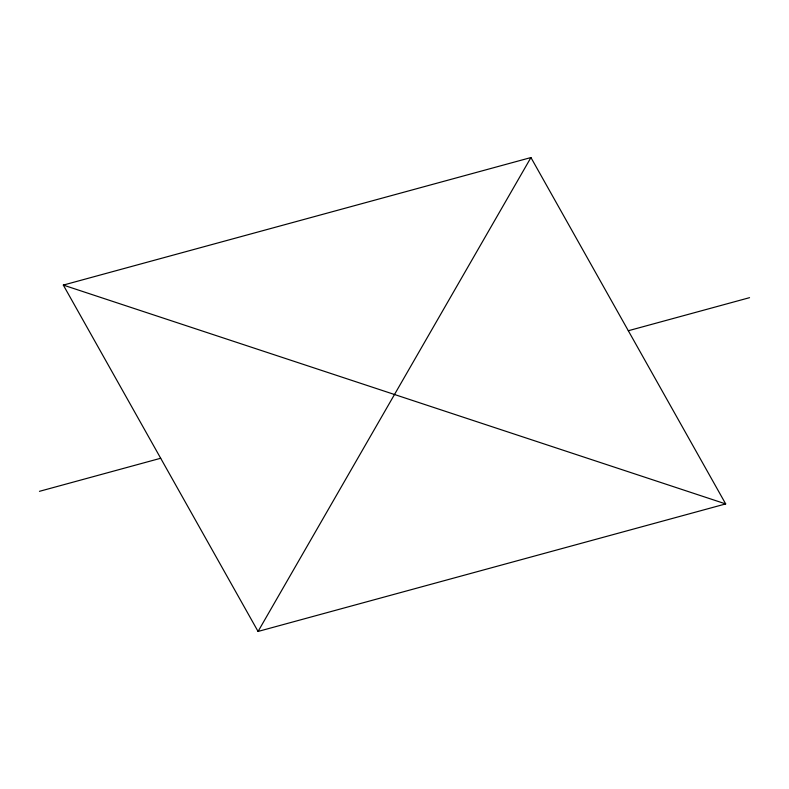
<?xml version="1.0" encoding="UTF-8"?>
<svg xmlns="http://www.w3.org/2000/svg" width="789" height="789" viewBox="0 0 789 789"><rect width="100%" height="100%" fill="white"/><g stroke="black" fill="none" stroke-linecap="round" stroke-linejoin="round"><path stroke-width="1.18" d="M258.062 631.447L530.938 157.553L725.683 503.915L258.062 631.447L63.317 285.085L530.938 157.553M39.45 491.33L160.69 458.261M628.31 330.739L749.55 297.67M63.317 285.085L725.683 503.915"/></g></svg>
